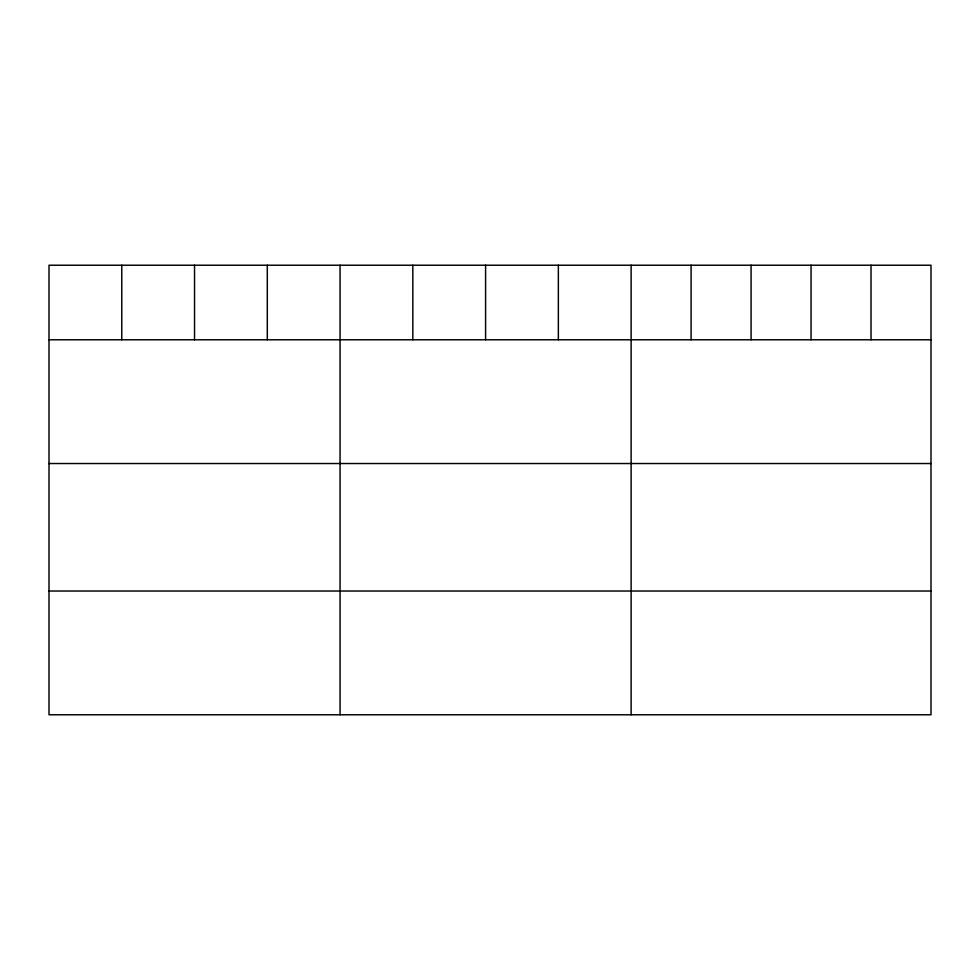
<?xml version="1.0" encoding="UTF-8"?>
<svg xmlns="http://www.w3.org/2000/svg" width="980" height="980" viewBox="0 0 980 980"><rect width="100%" height="100%" fill="white"/><g stroke="black" fill="none" stroke-linecap="round" stroke-linejoin="round"><path stroke-width="1.47" d="M931 339.778L931 714.775L49 714.775L49 265.225L931 265.225L931 339.778L49 339.778M49 463.528L931 463.528M49 591.026L931 591.026M871.024 265.225L871.024 339.778M811.048 265.225L811.048 339.778M751.072 265.225L751.072 339.778M691.096 265.225L691.096 339.778M631.12 265.225L631.12 714.775M558.355 265.225L558.355 339.778M485.59 265.225L485.59 339.778M412.825 265.225L412.825 339.778M340.06 265.225L340.06 714.775M267.295 265.225L267.295 339.778M194.53 265.225L194.53 339.778M121.765 265.225L121.765 339.778"/></g></svg>
